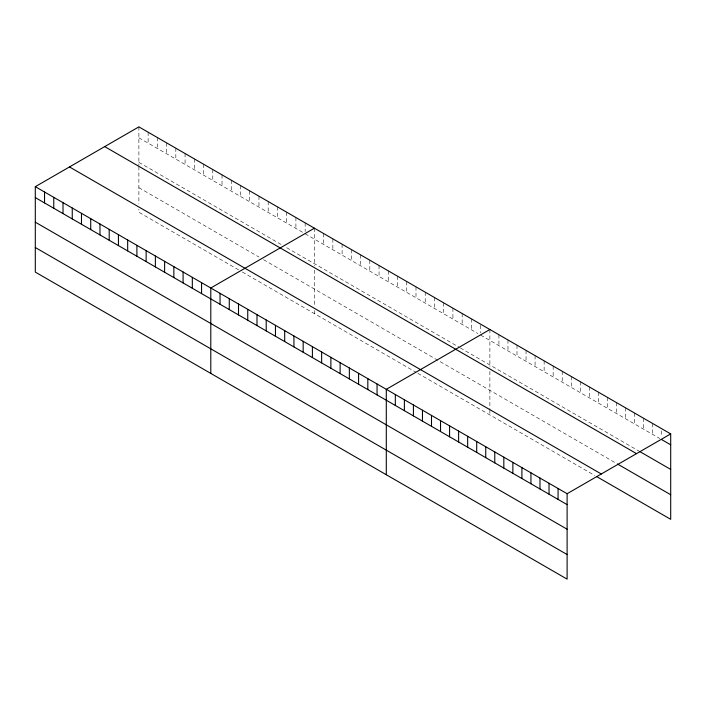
<?xml version="1.0" encoding="UTF-8"?>
<svg xmlns="http://www.w3.org/2000/svg" width="706" height="706" viewBox="0 0 706 706"><rect width="100%" height="100%" fill="white"/><g stroke="black" fill="none" stroke-linecap="round" stroke-linejoin="round"><path stroke-width="0.53" stroke-dasharray="3.53 2.65" d="M138.888 137.785L304.224 233.236M305.151 233.774L477.874 333.497M480.645 335.094L659.854 438.558M138.888 162.371L282.056 245.026M286.68 247.691L459.403 347.414M460.33 347.952L639.054 451.134M138.888 187.699L258.97 257.028M263.585 259.693L616.453 463.418M238.646 269.877L138.888 212.285L138.888 209.214M242.343 272.013L415.993 372.265M417.837 373.333L594.761 475.482M661.663 430.872L661.663 436.326M652.618 423.468L652.618 434.384M643.581 418.252L643.581 429.16M634.535 413.028L634.535 423.944M625.498 407.812L625.498 418.72M616.453 402.588L616.453 413.504M607.416 397.372L607.416 408.28M598.37 392.148L598.37 403.064M589.333 386.932L589.333 397.849M580.288 381.708L580.288 392.624M571.251 376.492L571.251 387.409M562.214 371.277L562.214 382.184M553.169 366.052L553.169 376.969M544.132 360.837L544.132 371.744M535.086 355.612L535.086 366.529M526.049 350.397L526.049 361.304M517.004 345.172L517.004 356.089M507.967 339.957L507.967 350.864M498.921 334.732L498.921 345.649M489.885 329.517L489.885 367.129M489.885 371.347L489.885 408.783M489.885 409.807L489.885 414.934M480.645 325.272L480.645 332.914M471.414 318.847L471.414 329.764M462.174 313.517L462.174 324.433M452.934 308.187L452.934 319.094M443.703 302.848L443.703 313.764M434.464 297.517L434.464 308.434M425.224 292.187L425.224 303.095M415.993 286.857L415.993 297.764M406.753 281.517L406.753 292.434M397.513 276.187L397.513 287.104M388.282 270.857L388.282 281.765M379.043 265.518L379.043 276.434M369.803 260.187L369.803 271.104M360.572 254.857L360.572 265.774M351.332 249.527L351.332 260.435M342.101 244.188L342.101 255.104M332.861 238.857L332.861 249.774M323.622 233.527L323.622 244.435M314.391 228.197L314.391 265.8M314.391 270.027L314.391 305.416M314.391 310.534L314.391 313.605M305.151 222.858L305.151 231.594M295.911 217.527L295.911 228.444M286.68 212.197L286.68 223.105M277.44 206.858L277.44 217.775M268.201 201.528L268.201 212.444M258.97 196.197L258.97 207.105M249.73 190.867L249.73 201.775M240.49 185.528L240.49 196.444M231.259 180.198L231.259 191.114M222.019 174.867L222.019 185.775M212.78 169.528L212.78 180.445M203.549 164.198L203.549 175.114M194.309 158.868L194.309 169.784M185.069 153.537L185.069 164.445M175.838 148.198L175.838 159.115M166.598 142.868L166.598 153.784M157.359 137.538L157.359 148.445M148.128 132.198L148.128 143.115M138.888 126.868L138.888 165.539M138.888 166.59L138.888 204.087"/><path stroke-width="1.06" d="M35.3 186.675L567.112 493.715L567.112 579.132L35.3 272.092L35.3 186.675L138.888 126.868L670.7 433.908L670.7 519.325L596.57 476.524M314.391 228.197L210.794 287.995L210.794 373.412M489.885 329.517L386.297 389.324L386.297 474.741M567.112 493.715L670.7 433.908M661.663 439.6L670.7 444.824M639.963 451.663L670.7 469.411M104.709 146.61L636.512 453.64M617.362 463.939L670.7 494.738M69.488 166.943L601.291 473.982M35.3 197.592L567.112 504.631M35.3 222.178L567.112 529.218M35.3 247.506L567.112 554.545M558.067 488.499L558.067 499.407M549.03 483.275L549.03 494.191M539.984 478.059L539.984 488.967M530.947 472.835L530.947 483.751M521.91 467.619L521.91 478.527M512.865 462.395L512.865 473.311M503.828 457.179L503.828 468.087M494.782 451.955L494.782 462.871M485.746 446.739L485.746 457.647M476.7 441.515L476.7 452.431M467.663 436.299L467.663 447.216M458.618 431.075L458.618 441.991M449.581 425.859L449.581 436.776M440.544 420.644L440.544 431.551M431.498 415.419L431.498 426.336M422.462 410.204L422.462 421.111M413.416 404.979L413.416 415.896M404.379 399.764L404.379 410.671M395.334 394.539L395.334 405.456M377.057 383.993L377.057 394.901M367.826 378.654L367.826 389.571M358.586 373.324L358.586 384.24M349.346 367.994L349.346 378.901M340.115 362.655L340.115 373.571M330.876 357.324L330.876 368.241M321.636 351.994L321.636 362.902M312.405 346.664L312.405 357.571M303.165 341.325L303.165 352.241M293.925 335.994L293.925 346.911M284.695 330.664L284.695 341.572M275.455 325.325L275.455 336.241M266.215 319.995L266.215 330.911M256.984 314.664L256.984 325.572M247.744 309.334L247.744 320.242M238.504 303.995L238.504 314.911M229.273 298.664L229.273 309.581M220.034 293.334L220.034 304.242M201.563 282.665L201.563 293.581M192.323 277.334L192.323 288.251M183.083 272.004L183.083 282.912M173.852 266.665L173.852 277.582M164.613 261.335L164.613 272.251M155.373 256.004L155.373 266.912M146.142 250.674L146.142 261.582M136.902 245.335L136.902 256.252M127.671 240.005L127.671 250.921M118.431 234.674L118.431 245.582M109.192 229.335L109.192 240.252M99.961 224.005L99.961 234.921M90.721 218.675L90.721 229.582M81.481 213.344L81.481 224.252M72.25 208.005L72.25 218.922M63.011 202.675L63.011 213.591M53.771 197.345L53.771 208.252M44.54 192.006L44.54 202.922"/></g></svg>
